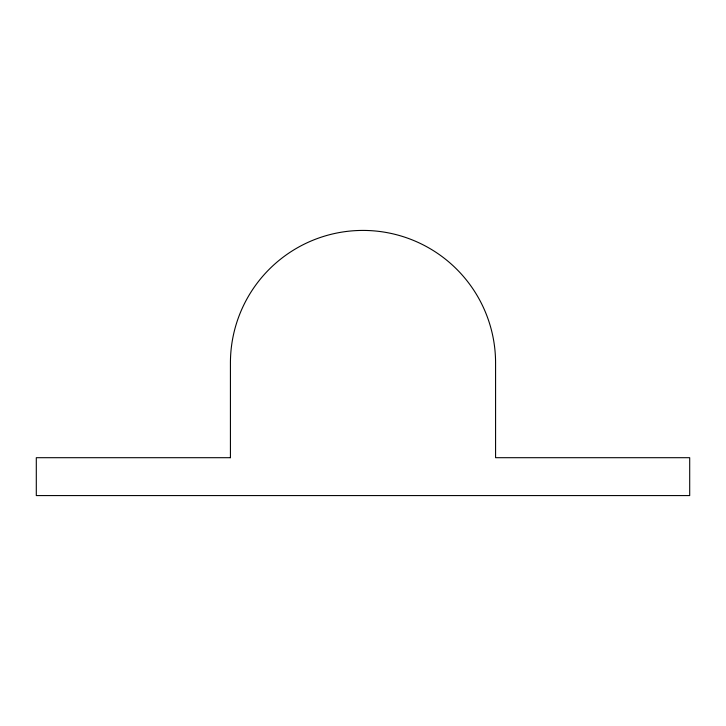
<?xml version="1.0" encoding="UTF-8"?>
<svg xmlns="http://www.w3.org/2000/svg" width="726" height="726" viewBox="0 0 726 726"><rect width="100%" height="100%" fill="white"/><g stroke="black" fill="none" stroke-linecap="round" stroke-linejoin="round"><path stroke-width="1.09" d="M230.423 457.698L36.3 457.698L36.3 495.577L689.7 495.577L689.7 457.698L495.577 457.698L495.577 363A132.577 132.577 0 0 0 363 230.423A132.577 132.577 0 0 0 230.423 363L230.423 457.698"/></g></svg>
